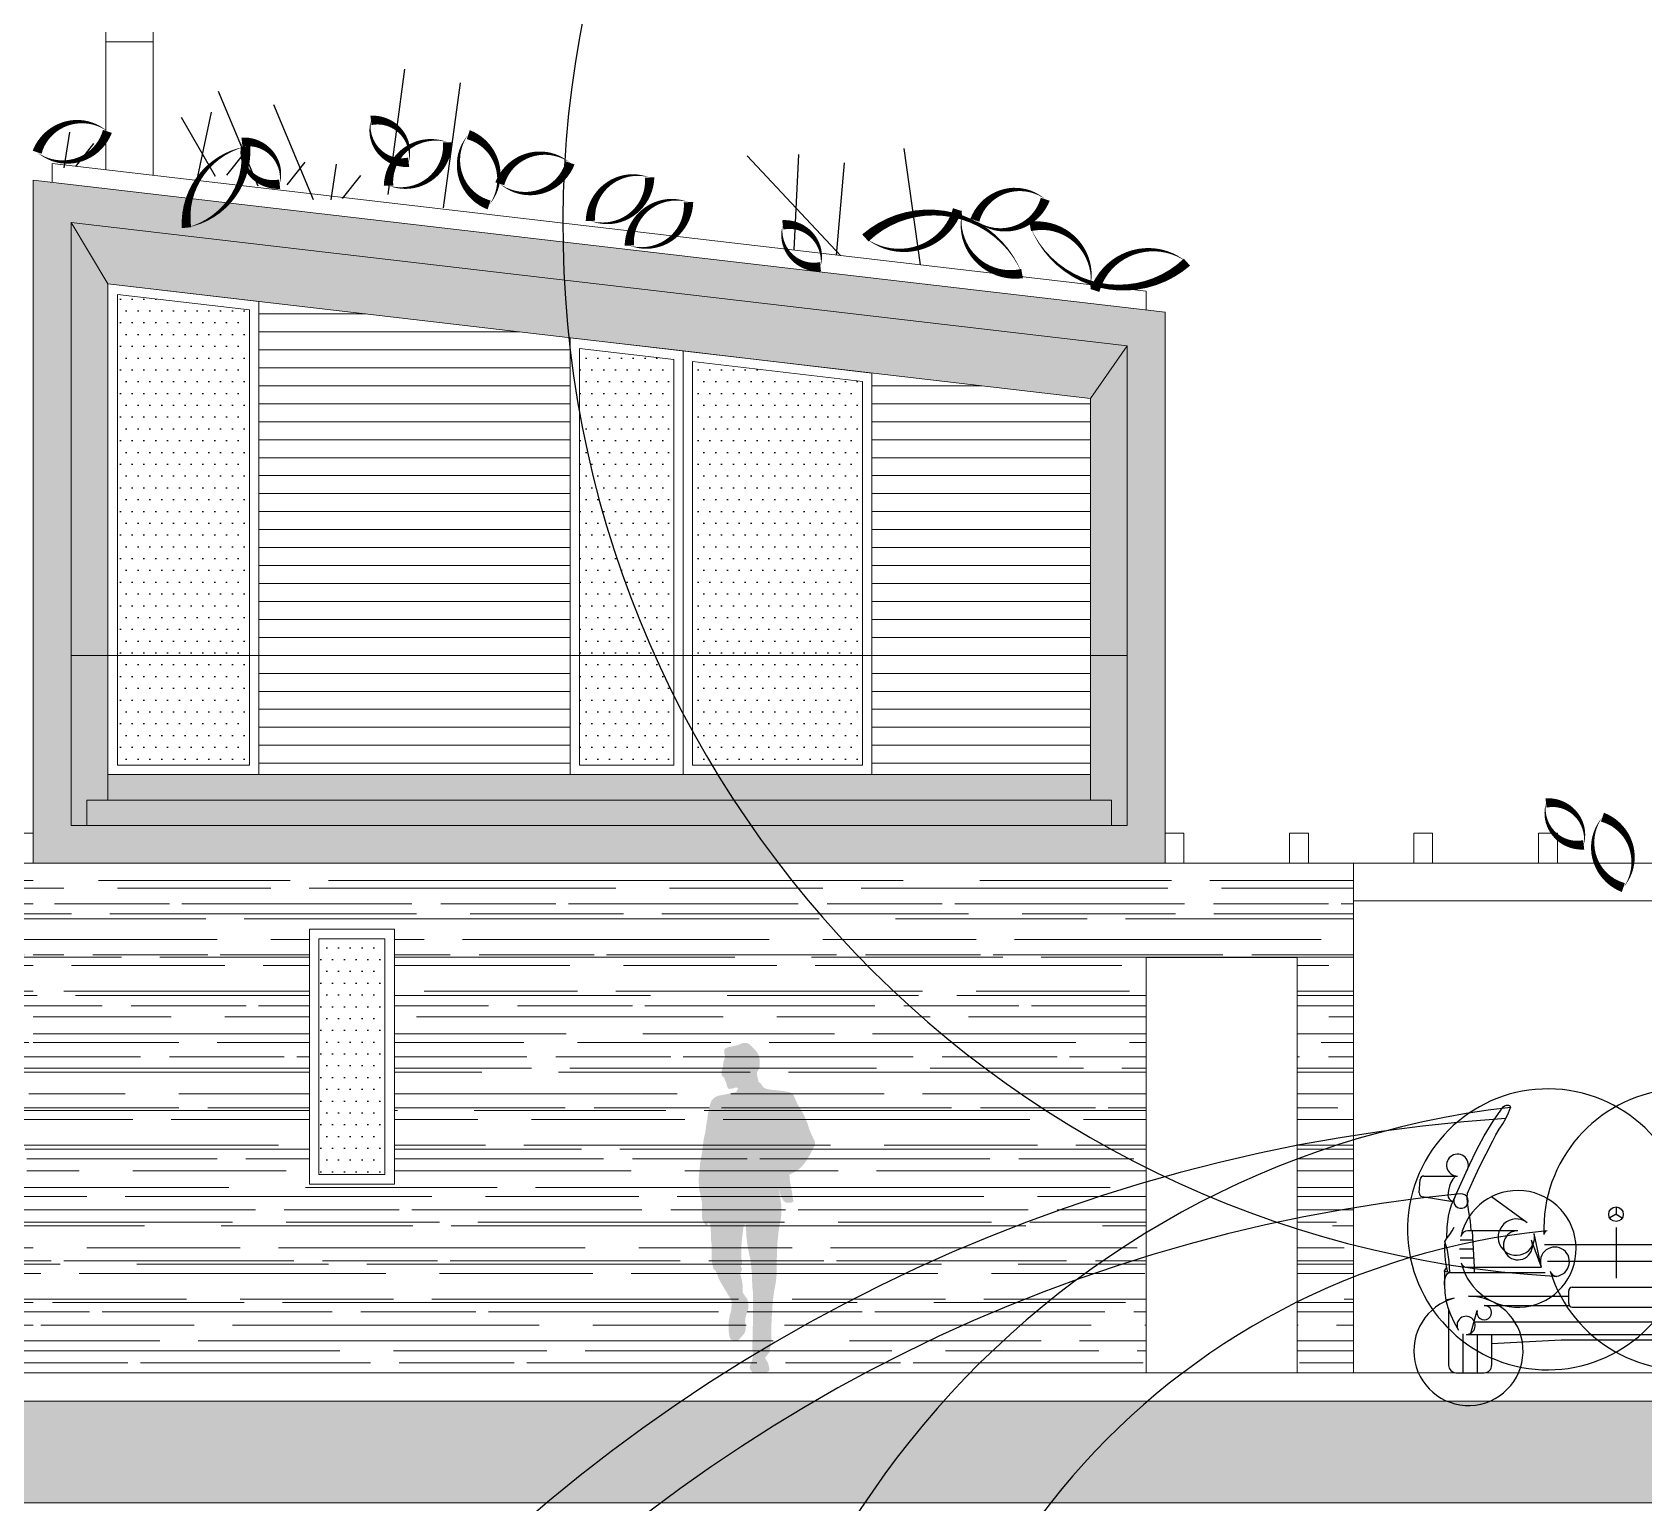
# Model space of a CAD drawing. Header units: metres. Extents: x -686 to 211, y -481 to 125.
# Drawn here: x -506.7 to -498.15, y -382.4 to -374.61 of the extents above; entities that cross this region are included whole.
import ezdxf

# ---------------------------------------------------------------- set-up
doc = ezdxf.new("R2010")
doc.units = ezdxf.units.M
doc.layers.add('FLOATINGWINDOWS', color=2, linetype='Continuous', plot=False)
for name, color, linetype in [('SRAFA', 251, 'Continuous'), ('SRAFY', 3, 'Continuous'), ('srafy sklo', 252, 'Continuous'), ('stafaz', 254, 'Continuous'), ('zariz.predmety', 203, 'Continuous'), ('ZDIVO', 1, 'Continuous')]:
    doc.layers.add(name, color=color, linetype=linetype)
pattern_1 = [(360, (-168.26161, -36.91541), (2e-13, 0.09525), [])]
pattern_2 = [(180, (-948.135153, -1193.209505), (-0.03125, -0.0625), [0, -0.0625])]

# ---------------------------------------------------------------- blocks, each defined once
blk = doc.blocks.new('SYM_AUTO_MERCEDES_MB100-V')
at = {"color": 7, "linetype": 'Continuous'}
for p, q in [((58.29, 134.9), (55.97, 140.63)), ((-101.92, 104.24), (-84.05, 104.24)), ((84.04, 104.24), (101.91, 104.24)), ((-104.34, 95.4), (-103.85, 102.45)), ((103.83, 102.44), (104.32, 95.4)), ((-102.73, 93.36), (-86.5, 90.73)), ((-66.02, 93.36), (-47.18, 79.67)), ((0, 87.83), (0, 83.97)), ((47.17, 79.66), (66.01, 93.35)), ((86.48, 90.73), (102.71, 93.36)), ((-0.01, 83.97), (-3.35, 82.04)), ((-0.01, 83.98), (3.33, 82.04)), ((0, 76.92), (0, 50.19)), ((-82.63, 70.46), (-76.01, 70.46)), ((-78.52, 75.29), (-52.01, 75.29)), ((-76.26, 75.28), (-75.29, 55.98)), ((-39.67, 56.22), (-44.76, 70.2)), ((-39.67, 56.22), (-43.42, 73.86)), ((43.4, 73.87), (39.65, 56.23)), ((44.74, 70.21), (39.65, 56.23)), ((52, 75.29), (78.52, 75.29)), ((75.27, 55.98), (76.24, 75.29)), ((76.01, 70.46), (82.63, 70.46)), ((-83.01, 65.63), (-75.77, 65.63)), ((-82.63, 60.81), (-75.53, 60.81)), ((-37.88, 68.01), (37.88, 68.01)), ((75.53, 60.81), (82.63, 60.81)), ((75.77, 65.63), (83.01, 65.63)), ((-91.03, 53.6), (-89.84, 55.65)), ((-88.13, 53.09), (-91.03, 53.6)), ((-91.02, 53.6), (-91.02, 46.33)), ((-88.12, 53.09), (-37.53, 53.09)), ((-79.29, 55.98), (-39.57, 55.98)), ((-75.29, 55.98), (-75.29, 53.09)), ((-36.37, 59.1), (36.37, 59.1)), ((37.52, 53.09), (88.15, 53.09)), ((39.57, 55.98), (79.29, 55.98)), ((75.28, 53.09), (75.28, 55.98)), ((91.01, 53.6), (88.11, 53.08)), ((89.83, 55.64), (91.01, 53.59)), ((91.02, 46.33), (91.02, 53.6)), ((-25.1, 36.68), (-25.1, 43.43)), ((-23.17, 45.36), (23.16, 45.36)), ((25.09, 36.68), (25.09, 43.43)), ((-85.73, 39.55), (-90.15, 38.37)), ((-78.23, 40.54), (-25.1, 40.54)), ((-69.88, 35.71), (-25.1, 35.71)), ((-23.17, 34.75), (23.16, 34.75)), ((24.83, 35.71), (69.88, 35.71)), ((25.09, 40.54), (78.23, 40.54)), ((90.13, 38.37), (85.72, 39.55)), ((-88.76, 33.37), (-88.76, 3.86)), ((-77.23, 20.27), (-73.6, 32.92)), ((-75.28, 27.03), (75.28, 27.03)), ((73.58, 32.91), (77.21, 20.27)), ((88.74, 3.86), (88.74, 33.37)), ((-81.17, 20.57), (-81.17, 0)), ((-79.48, 20.27), (79.48, 20.27)), ((-73.57, 20.27), (-73.57, 0)), ((-65.98, 20.27), (-65.98, 3.86)), ((-65.98, 15.44), (-29.15, 17.37)), ((-29.14, 17.37), (29.14, 17.37)), ((29.13, 17.37), (65.96, 15.44)), ((65.96, 3.86), (65.96, 20.27)), ((73.55, 0), (73.55, 20.27)), ((81.15, 0), (81.15, 20.57)), ((-84.89, 0), (-69.83, 0)), ((69.83, 0), (84.89, 0))]:
    blk.add_line(p, q, dxfattribs=at)
for points in [[(-84.75, 94.59), (-77.62, 110.19), (-73.91, 117.92), (-69.88, 125.48), (-65.08, 133.34), (-59.84, 140.92)], [(-78.76, 95.17), (-75.64, 102.22), (-72.3, 109.18), (-65.29, 122.93), (-63.65, 126.03), (-61.9, 129.07), (-60.09, 131.88), (-58.39, 134.74), (-57.09, 137.64), (-55.98, 140.63)], [(-59.84, 140.92), (-59.06, 141.51), (-58.04, 141.84), (-57.03, 141.83), (-56.31, 141.38), (-56.13, 141.02), (-55.98, 140.63)], [(59.84, 140.92), (59.06, 141.51), (58.03, 141.84), (57.03, 141.83), (56.31, 141.38), (56.13, 141.02), (55.98, 140.63)], [(78.76, 95.17), (75.63, 102.22), (72.3, 109.18), (65.29, 122.93), (63.65, 126.03), (61.9, 129.07), (60.09, 131.88), (58.39, 134.74), (57.09, 137.64), (55.98, 140.63)], [(84.75, 94.59), (77.62, 110.19), (73.9, 117.92), (69.88, 125.48), (65.08, 133.34), (59.84, 140.92)], [(-85.14, 104.24), (-86.49, 102.64), (-87.55, 100.82), (-88.35, 98.8), (-88.89, 96.59), (-89.12, 94.13), (-88.92, 93.02), (-88.41, 92.08), (-87.52, 91.34), (-86.47, 90.73)], [(85.14, 104.24), (86.49, 102.64), (87.55, 100.82), (88.34, 98.8), (88.89, 96.59), (89.11, 94.13), (88.92, 93.02), (88.41, 92.08), (87.51, 91.34), (86.47, 90.73)], [(-89.76, 71.27), (-89.55, 77.17), (-88.8, 83.01), (-88.08, 85.99), (-87.15, 88.92), (-84.75, 94.59)], [(-76.83, 75.29), (-77.22, 80.27), (-78.01, 85.24), (-78.71, 90.2), (-78.85, 92.68), (-78.76, 95.17)], [(76.83, 75.29), (77.21, 80.27), (78.01, 85.24), (78.7, 90.2), (78.84, 92.68), (78.76, 95.17)], [(89.76, 71.27), (89.55, 77.17), (88.8, 83.01), (88.08, 85.99), (87.15, 88.92), (84.75, 94.59)], [(-90.73, 69.49), (-89.61, 71.48), (-88.19, 73.31), (-86.83, 75.17), (-85.9, 77.22)], [(90.73, 69.49), (89.61, 71.48), (88.19, 73.31), (86.83, 75.17), (85.9, 77.22)], [(-90.73, 69.49), (-91, 67.06), (-91.01, 64.6), (-90.52, 59.67), (-90, 56.46), (-89.29, 53.29)], [(-88.12, 53.09), (-88.39, 59.03), (-89.39, 64.89), (-90, 67.21), (-90.73, 69.49)], [(88.12, 53.09), (88.39, 59.03), (89.39, 64.89), (90, 67.21), (90.73, 69.49)], [(90.73, 69.49), (91, 67.06), (91.01, 64.6), (90.52, 59.67), (89.99, 56.46), (89.29, 53.29)], [(-91.02, 46.33), (-90.91, 48.42), (-90.49, 50.63), (-90.12, 51.6), (-89.3, 52.67), (-88.76, 52.98), (-88.12, 53.09)], [(91.02, 46.33), (90.91, 48.42), (90.49, 50.63), (90.11, 51.6), (89.3, 52.67), (88.76, 52.98), (88.12, 53.09)], [(-91.02, 46.33), (-90.8, 42.39), (-90.16, 38.48), (-89.16, 34.64), (-87.83, 30.89), (-85.89, 26.59), (-83.55, 22.5)], [(91.02, 46.33), (90.8, 42.39), (90.16, 38.48), (89.16, 34.64), (87.83, 30.89), (85.88, 26.59), (83.55, 22.5)]]:
    blk.add_lwpolyline(points, dxfattribs=at)
blk.add_circle((0, 83.97), 3.86, dxfattribs=at)
for centre, radius, start, end in [((0, -335.21), 479.13, 83.29017, 96.7098), ((0, -747.39), 884.07, 86.21305, 93.78697), ((-101.92, 102.31), 1.93, 90.01387, 176.00101), ((-84.05, 110.03), 5.79, 269.99689, 331.04531), ((84.05, 110.03), 5.79, 208.898, 270.00322), ((101.92, 102.31), 1.93, 3.99903, 89.9861), ((-102.41, 95.27), 1.93, 176, 260.2481), ((-82.2, 90.96), 3.86, 95.58932, 144.3447), ((0, -748.91), 847.75, 84.40767, 95.58943), ((82.2, 90.96), 3.86, 35.65535, 84.41069), ((102.41, 95.27), 1.93, 279.7519, 364.00001), ((-52.85, 71.86), 9.65, 11.99991, 53.99995), ((0, -304), 380.93, 84.49993, 95.50003), ((52.85, 71.86), 9.65, 126.00011, 168.00011), ((-52.07, 65.63), 30.93, 167.64861, 193.94341), ((-78.52, 71.42), 3.86, 89.99961, 167.64851), ((-52.01, 67.56), 7.72, 19.99994, 89.99982), ((-36.33, 73.25), 1.93, 95.49981, 182.16291), ((36.12, 75.98), 74.43, 182.16251, 197.3586), ((-36.12, 75.98), 74.43, 342.64138, 357.83752), ((36.32, 73.25), 1.93, 357.83711, 444.50016), ((52, 67.56), 7.72, 90.00015, 160.00001), ((78.52, 71.42), 3.86, 12.35148, 90.00036), ((52.07, 65.63), 30.93, 346.05662, 372.35137), ((-79.29, 58.88), 2.9, 193.94351, 270.00011), ((-32.41, 58.87), 7.72, 200.00011, 266.62619), ((-31.23, 54.93), 3.86, 197.3589, 266.77132), ((31.23, 54.93), 3.86, 273.22871, 342.64111), ((32.41, 58.87), 7.72, 273.3739, 339.9999), ((79.29, 58.88), 2.9, 269.99992, 346.05651), ((0, 608.56), 558.37, 266.62619, 273.22901), ((-23.17, 43.43), 1.93, 89.99998, 180.00001), ((23.16, 43.43), 1.93, 0, 89.99998), ((-78.23, 11.58), 28.96, 89.99998, 105.00001), ((-69.88, 31.85), 3.86, 89.99987, 163.9999), ((-23.17, 36.68), 1.93, 180.00001, 270), ((23.16, 36.68), 1.93, 270, 360.00001), ((69.88, 31.85), 3.86, 16.00005, 90.00009), ((78.23, 11.58), 28.96, 74.99996, 89.99998), ((-79.48, 25.1), 4.83, 212.4715, 270.00041), ((79.48, 25.1), 4.83, 269.9997, 327.52853), ((-84.89, 3.86), 3.86, 180.00001, 270), ((-69.83, 3.86), 3.86, 270, 360.00001), ((69.83, 3.86), 3.86, 180.00001, 269.99992), ((84.89, 3.86), 3.86, 270, 360.00001)]:
    blk.add_arc(centre, radius, start, end, dxfattribs=at)

msp = doc.modelspace()

# ---------------------------------------------------------------- hatches: boundary and pattern name
at = {"layer": 'SRAFA', "linetype": 'Continuous', "lineweight": 0}
h = msp.add_hatch(dxfattribs=at)
h.set_pattern_fill('LINE', color=256, scale=0.03, angle=360, style=0)
h.set_pattern_definition(pattern_1)
h.paths.add_polyline_path([(-503.8451, -376.2272), (-505.4951, -376.0347), (-505.4951, -377.9118), (-503.8451, -377.9118)])
h = msp.add_hatch(dxfattribs=at)
h.set_pattern_fill('LINE', color=256, scale=0.03, angle=360, style=0)
h.set_pattern_definition(pattern_1)
h.paths.add_polyline_path([(-501.0864, -376.549), (-502.2451, -376.4139), (-502.2451, -377.9118), (-501.0864, -377.9118)])
h = msp.add_hatch(dxfattribs=at)
h.set_pattern_fill('LINE', color=256, scale=0.03, angle=360, style=0)
h.set_pattern_definition(pattern_1)
h.paths.add_polyline_path([(-503.8451, -377.9118), (-505.4951, -377.9118), (-505.4951, -378.5418), (-503.8451, -378.5418)])
h = msp.add_hatch(dxfattribs=at)
h.set_pattern_fill('LINE', color=256, scale=0.03, angle=360, style=0)
h.set_pattern_definition(pattern_1)
h.paths.add_polyline_path([(-501.0864, -377.9118), (-502.2451, -377.9118), (-502.2451, -378.5418), (-501.0864, -378.5418)])
h = msp.add_hatch(dxfattribs=at)
h.set_pattern_fill('AR-RROOF,_O', color=256, scale=0.008, angle=360)
h.set_pattern_definition([(360, (-180.7616, -36.91541), (0.44704, 0.2032), [3.048, -0.4064, 1.016, -0.2032]), (360, (-180.49135, -36.8138), (-0.2032, 0.270256), [0.6096, -0.067056, 1.2192, -0.1524]), (360, (-180.66001, -36.74269), (1.05664, 0.136144), [1.6256, -0.28448, 0.8128, -0.2032])])
h.paths.add_polyline_path([(-506.6907, -379.0118), (-506.7907, -379.0118), (-506.8455, -379.0118, -0.187517), (-507.0161, -379.0341, -0.02355), (-507.0175, -379.0118), (-507.0898, -379.0118, -0.241086), (-507.2907, -379.0922), (-507.2907, -379.263, -0.133794), (-507.1661, -379.2707, -0.255555), (-507.2711, -379.4729, -0.182799), (-507.1032, -379.4672, -0.01456), (-507.1033, -379.481, -0.3725), (-506.7929, -379.4682, -0.477216), (-507.1387, -379.5974, -0.203923), (-507.2907, -379.7045), (-507.2907, -379.8005, -0.247594), (-507.073, -379.8416, -0.313863), (-507.2907, -380.0036), (-507.2907, -380.8687, -0.133838), (-507.1821, -380.8071, -0.254062), (-507.0771, -380.6062, -0.182799), (-507.245, -380.612, -0.382881), (-507.0384, -380.3714, -0.036808), (-507.0637, -380.2993, 0.02656), (-507.0965, -380.3041, 0.520567), (-507.0889, -380.2733, 0.017027), (-507.0715, -380.2665, -0.221401), (-506.9688, -379.8396, -0.499116), (-507.0715, -380.2665, 0.01621), (-507.0637, -380.2993, -0.48727), (-506.7267, -380.6565, -0.077038), (-506.8683, -380.5834, -0.340367), (-507.0448, -380.8131, -0.083878), (-506.9756, -380.8514, -0.158522), (-507.063, -380.9694, -0.325781), (-507.2272, -381.2483, 0.01621), (-507.2194, -381.2811, -0.48727), (-506.8824, -381.6383, -0.250948), (-507.2194, -381.2811, 0.02656), (-507.2522, -381.2859, 0.520567), (-507.2446, -381.2551, 0.017027), (-507.2272, -381.2483, -0.114814), (-507.2203, -381.0126, -0.076659), (-507.2907, -380.9957), (-507.2907, -381.4986, -0.229498), (-507.0887, -381.544, -0.295764), (-507.2907, -381.7049), (-507.2907, -381.7118), (-506.6907, -381.7118)])
h.paths.add_polyline_path([(-506.7436, -381.3435, -0.520567), (-506.9433, -381.1212, -0.520567)], flags=16)
h = msp.add_hatch(dxfattribs=at)
h.set_pattern_fill('AR-RROOF,_O', color=256, scale=0.008, angle=360)
h.set_pattern_definition([(360, (-168.2616, -36.91541), (0.44704, 0.2032), [3.048, -0.4064, 1.016, -0.2032]), (360, (-167.99135, -36.8138), (-0.2032, 0.270256), [0.6096, -0.067056, 1.2192, -0.1524]), (360, (-168.16001, -36.74269), (1.05664, 0.136144), [1.6256, -0.28448, 0.8128, -0.2032])])
h.paths.add_polyline_path([(-500.7907, -379.5118), (-499.9907, -379.5118), (-499.9907, -381.7118), (-499.6907, -381.7118), (-499.6907, -379.0118), (-500.6907, -379.0118), (-506.6907, -379.0118), (-506.6907, -381.7118), (-500.7907, -381.7118)])
h.paths.add_polyline_path([(-505.2261, -379.3618), (-504.7761, -379.3618), (-504.7761, -380.7118), (-505.2261, -380.7118)], flags=16)
h.paths.add_polyline_path([(-505.1761, -379.4118), (-504.8261, -379.4118), (-504.8261, -380.6618), (-505.1761, -380.6618)], flags=0)
at = {"layer": 'SRAFA', "linetype": 'Continuous'}
msp.add_hatch(color=256, dxfattribs=at).paths.add_polyline_path([(-444.8802, -381.8618), (-544.1907, -381.8618), (-544.1907, -382.4009), (-444.8802, -382.4009)])
at = {"layer": 'srafy sklo', "linetype": 'Continuous', "lineweight": 0}
h = msp.add_hatch(color=256, dxfattribs=at)
h.paths.add_polyline_path([(-506.6907, -375.3918), (-500.6907, -376.0918), (-500.6907, -379.0118), (-506.6907, -379.0118)])
h.paths.add_polyline_path([(-506.4907, -375.6165), (-506.4907, -378.8118), (-500.8907, -378.8118), (-500.8907, -376.2698)], flags=16)
for points in [[(-506.4907, -375.6165), (-506.2951, -375.9414), (-505.4951, -376.0347), (-501.0864, -376.549), (-500.8907, -376.2698)], [(-506.2951, -375.9414), (-506.4907, -375.6165), (-506.4907, -377.9118), (-506.2951, -377.9118)], [(-500.8907, -376.2698), (-501.0864, -376.549), (-501.0864, -377.9118), (-500.8907, -377.9118)], [(-506.2951, -377.9118), (-506.4907, -377.9118), (-506.4907, -378.8118), (-506.407, -378.8118), (-506.407, -378.6768), (-506.2951, -378.6768), (-506.2951, -378.5418)], [(-500.8907, -377.9118), (-501.0864, -377.9118), (-501.0864, -378.5418), (-501.0864, -378.6768), (-500.9745, -378.6768), (-500.9745, -378.8118), (-500.8907, -378.8118)], [(-501.0864, -378.5418), (-506.2951, -378.5418), (-506.2951, -378.6768), (-501.0864, -378.6768)], [(-500.9745, -378.6768), (-506.407, -378.6768), (-506.407, -378.8118), (-500.9745, -378.8118)]]:
    msp.add_hatch(color=253, dxfattribs=at).paths.add_polyline_path(points)
at = {"layer": 'stafaz', "linetype": 'Continuous'}
h = msp.add_hatch(dxfattribs=at)
h.set_pattern_fill('DOTS', color=256, angle=149.90137, style=0)
h.set_pattern_definition(pattern_2)
h.paths.add_polyline_path([(-505.5451, -376.0792), (-506.2451, -375.9975), (-506.2451, -377.9118), (-505.5451, -377.9118)])
h = msp.add_hatch(dxfattribs=at)
h.set_pattern_fill('DOTS', color=256, angle=149.90137, style=0)
h.set_pattern_definition(pattern_2)
h.paths.add_polyline_path([(-503.2951, -376.3417), (-503.7951, -376.2834), (-503.7951, -377.9118), (-503.2951, -377.9118)])
h = msp.add_hatch(dxfattribs=at)
h.set_pattern_fill('DOTS', color=256, angle=149.90137, style=0)
h.set_pattern_definition(pattern_2)
h.paths.add_polyline_path([(-502.2951, -376.4584), (-503.1951, -376.3534), (-503.1951, -377.9118), (-502.2951, -377.9118)])
h = msp.add_hatch(dxfattribs=at)
h.set_pattern_fill('DOTS', color=256, angle=149.90137, style=0)
h.set_pattern_definition(pattern_2)
h.paths.add_polyline_path([(-505.5451, -377.9118), (-506.2451, -377.9118), (-506.2451, -378.4918), (-505.5451, -378.4918)])
h = msp.add_hatch(dxfattribs=at)
h.set_pattern_fill('DOTS', color=256, angle=149.90137, style=0)
h.set_pattern_definition(pattern_2)
h.paths.add_polyline_path([(-503.2951, -377.9118), (-503.7951, -377.9118), (-503.7951, -378.4918), (-503.2951, -378.4918)])
h = msp.add_hatch(dxfattribs=at)
h.set_pattern_fill('DOTS', color=256, angle=149.90137, style=0)
h.set_pattern_definition(pattern_2)
h.paths.add_polyline_path([(-502.2951, -377.9118), (-503.1951, -377.9118), (-503.1951, -378.4918), (-502.2951, -378.4918)])
h = msp.add_hatch(dxfattribs=at)
h.set_pattern_fill('DOTS', color=256, angle=149.90137, style=0)
h.set_pattern_definition(pattern_2)
h.paths.add_polyline_path([(-504.8261, -380.6618), (-504.8261, -379.4118), (-505.1761, -379.4118), (-505.1761, -380.6618)])
at = {"layer": 'stafaz', "linetype": 'Continuous', "ltscale": 0.001}
msp.add_hatch(color=256, dxfattribs=at).paths.add_polyline_path([(-502.9153, -380.9212), (-502.9252, -380.9357), (-502.9274, -380.9541), (-502.9294, -380.9688), (-502.9307, -380.9822), (-502.9327, -380.997), (-502.9347, -381.0124), (-502.9361, -381.0318), (-502.9361, -381.0452), (-502.9361, -381.0593), (-502.9361, -381.0761), (-502.9367, -381.0901), (-502.9374, -381.1042), (-502.9347, -381.1183), (-502.9327, -381.133), (-502.9408, -381.1464), (-502.9341, -381.1585), (-502.9347, -381.1692), (-502.9429, -381.1856), (-502.9361, -381.2121), (-502.9327, -381.2295), (-502.9307, -381.2429), (-502.9307, -381.263), (-502.9289, -381.2886), (-502.918, -381.3046), (-502.9059, -381.32), (-502.9019, -381.3334), (-502.8999, -381.3528), (-502.8999, -381.3662), (-502.9032, -381.3803), (-502.9079, -381.3964), (-502.9142, -381.4154), (-502.9168, -381.4412), (-502.914, -381.4661), (-502.914, -381.4768), (-502.9153, -381.4902), (-502.922, -381.505), (-502.9327, -381.5177), (-502.9448, -381.5304), (-502.9555, -381.5412), (-502.9682, -381.5445), (-502.981, -381.5398), (-502.9937, -381.5358), (-502.9991, -381.5211), (-503.0024, -381.5063), (-503.0038, -381.4902), (-503.0038, -381.4741), (-503.0044, -381.4601), (-503.0038, -381.446), (-503.0024, -381.4299), (-502.9997, -381.4185), (-502.9977, -381.4065), (-502.993, -381.3897), (-502.9897, -381.3763), (-502.989, -381.3575), (-502.9879, -381.3345), (-502.9983, -381.3126), (-503.0105, -381.2939), (-503.0178, -381.2798), (-503.0259, -381.2677), (-503.0359, -381.251), (-503.046, -381.2335), (-503.052, -381.2222), (-503.0607, -381.2034), (-503.0674, -381.1846), (-503.0735, -381.1712), (-503.0842, -381.1625), (-503.0882, -381.1471), (-503.0922, -381.1263), (-503.0942, -381.1129), (-503.0949, -381.0968), (-503.0949, -381.0787), (-503.094, -381.0555), (-503.0949, -381.0285), (-503.0969, -381.0144), (-503.0969, -380.9997), (-503.0976, -380.9782), (-503.0989, -380.9601), (-503.1002, -380.9385), (-503.1023, -380.9239), (-503.113, -380.9152), (-503.1189, -380.9366), (-503.1284, -380.9266), (-503.1378, -380.9125), (-503.1445, -380.8985), (-503.1452, -380.8824), (-503.1452, -380.871), (-503.1452, -380.8549), (-503.1452, -380.8422), (-503.1452, -380.8241), (-503.1452, -380.8113), (-503.1492, -380.7906), (-503.1532, -380.7731), (-503.1559, -380.7591), (-503.1586, -380.7483), (-503.1606, -380.7369), (-503.1619, -380.7202), (-503.1626, -380.7088), (-503.1626, -380.69), (-503.1626, -380.6786), (-503.1613, -380.6626), (-503.1599, -380.6518), (-503.1586, -380.6378), (-503.1566, -380.6183), (-503.1552, -380.6002), (-503.1525, -380.5862), (-503.1505, -380.5707), (-503.1479, -380.56), (-503.1445, -380.5399), (-503.1418, -380.5225), (-503.1411, -380.5118), (-503.1385, -380.491), (-503.1365, -380.4776), (-503.1338, -380.4615), (-503.1291, -380.4421), (-503.1271, -380.4293), (-503.1251, -380.4166), (-503.1231, -380.4005), (-503.121, -380.3891), (-503.1184, -380.375), (-503.1164, -380.359), (-503.115, -380.3462), (-503.1117, -380.3315), (-503.109, -380.3167), (-503.1056, -380.3013), (-503.1023, -380.2886), (-503.0962, -380.2712), (-503.0855, -380.2591), (-503.0735, -380.2497), (-503.0601, -380.2444), (-503.0446, -380.241), (-503.0286, -380.2383), (-503.0111, -380.235), (-502.9984, -380.2316), (-502.983, -380.2283), (-502.9638, -380.224), (-502.9542, -380.2035), (-502.9656, -380.1995), (-502.9763, -380.2035), (-502.991, -380.2068), (-503.0038, -380.2082), (-503.0118, -380.1968), (-503.0152, -380.1847), (-503.0172, -380.174), (-503.0239, -380.1626), (-503.0272, -380.1485), (-503.0393, -380.1391), (-503.042, -380.1257), (-503.042, -380.1123), (-503.0386, -380.1016), (-503.0339, -380.0902), (-503.0333, -380.0775), (-503.0326, -380.0661), (-503.0286, -380.054), (-503.022, -380.038), (-503.0272, -380.0192), (-503.0279, -380.0071), (-503.0266, -379.9964), (-503.0158, -379.9904), (-503.0031, -379.985), (-502.9924, -379.9843), (-502.9857, -379.9823), (-502.9522, -379.975), (-502.9414, -379.9696), (-502.9287, -379.9642), (-502.918, -379.9642), (-502.9066, -379.9642), (-502.8939, -379.9709), (-502.8825, -379.9817), (-502.8691, -379.9964), (-502.8536, -380.0125), (-502.8456, -380.0292), (-502.8416, -380.0413), (-502.8396, -380.0567), (-502.8389, -380.0681), (-502.8389, -380.0788), (-502.8396, -380.0909), (-502.8443, -380.103), (-502.8546, -380.1209), (-502.8523, -380.1418), (-502.8483, -380.1566), (-502.8463, -380.1693), (-502.8349, -380.1787), (-502.8268, -380.1894), (-502.8181, -380.2015), (-502.8014, -380.2082), (-502.7839, -380.2109), (-502.7699, -380.2142), (-502.7578, -380.2142), (-502.7451, -380.2155), (-502.731, -380.2176), (-502.7183, -380.2189), (-502.7049, -380.2209), (-502.6921, -380.2229), (-502.6787, -380.2256), (-502.664, -380.2356), (-502.6553, -380.2517), (-502.6459, -380.2732), (-502.6412, -380.2839), (-502.6305, -380.3027), (-502.6197, -380.3201), (-502.6124, -380.3335), (-502.6043, -380.3476), (-502.5963, -380.367), (-502.5903, -380.3797), (-502.5856, -380.3925), (-502.5822, -380.4039), (-502.5755, -380.4233), (-502.5668, -380.4447), (-502.5601, -380.4602), (-502.5527, -380.4742), (-502.5467, -380.4883), (-502.5467, -380.5031), (-502.5554, -380.5205), (-502.5655, -380.5419), (-502.5748, -380.5593), (-502.5836, -380.5728), (-502.5916, -380.5868), (-502.6003, -380.5989), (-502.6117, -380.6143), (-502.6265, -380.629), (-502.6412, -380.6398), (-502.6539, -380.6478), (-502.6653, -380.6538), (-502.6822, -380.6633), (-502.6793, -380.6976), (-502.6767, -380.7115), (-502.6734, -380.7302), (-502.6693, -380.749), (-502.6673, -380.7631), (-502.6646, -380.7805), (-502.6626, -380.7919), (-502.6613, -380.8053), (-502.6727, -380.8113), (-502.6888, -380.8107), (-502.7002, -380.8107), (-502.7136, -380.8006), (-502.7196, -380.7892), (-502.7263, -380.7758), (-502.733, -380.7604), (-502.735, -380.747), (-502.739, -380.7343), (-502.7364, -380.747), (-502.735, -380.7577), (-502.733, -380.7731), (-502.731, -380.7839), (-502.7283, -380.802), (-502.725, -380.8221), (-502.725, -380.8375), (-502.725, -380.8495), (-502.725, -380.8609), (-502.725, -380.8723), (-502.7263, -380.8871), (-502.7276, -380.8985), (-502.7323, -380.9198), (-502.7357, -380.938), (-502.7377, -380.9521), (-502.7397, -380.9655), (-502.741, -380.9789), (-502.7431, -380.9976), (-502.7451, -381.0164), (-502.7457, -381.0365), (-502.7471, -381.0539), (-502.7471, -381.0667), (-502.7484, -381.0781), (-502.7484, -381.0915), (-502.7491, -381.1069), (-502.7491, -381.1277), (-502.7491, -381.1411), (-502.7491, -381.1618), (-502.7491, -381.1813), (-502.7498, -381.194), (-502.7511, -381.2074), (-502.7538, -381.2282), (-502.7551, -381.2389), (-502.7578, -381.2523), (-502.7598, -381.2637), (-502.7625, -381.2764), (-502.7645, -381.2898), (-502.7665, -381.3032), (-502.7685, -381.3223), (-502.7705, -381.3455), (-502.7726, -381.3622), (-502.7732, -381.3796), (-502.7739, -381.3944), (-502.7752, -381.4091), (-502.7759, -381.4219), (-502.7766, -381.4326), (-502.7772, -381.4534), (-502.7772, -381.4661), (-502.7772, -381.4775), (-502.7772, -381.4983), (-502.7772, -381.5164), (-502.7772, -381.5365), (-502.7779, -381.5479), (-502.7813, -381.5653), (-502.7839, -381.5807), (-502.788, -381.5948), (-502.7893, -381.6055), (-502.7994, -381.6169), (-502.8116, -381.6332), (-502.8, -381.6517), (-502.7933, -381.6672), (-502.79, -381.6812), (-502.788, -381.6926), (-502.7906, -381.704), (-502.8074, -381.7114), (-502.8215, -381.7121), (-502.8322, -381.7121), (-502.8496, -381.7121), (-502.867, -381.7121), (-502.8784, -381.7087), (-502.8892, -381.696), (-502.8932, -381.6812), (-502.8871, -381.6651), (-502.8825, -381.6531), (-502.8784, -381.639), (-502.8726, -381.6204), (-502.8771, -381.5981), (-502.8784, -381.5847), (-502.8784, -381.574), (-502.8778, -381.5626), (-502.8778, -381.5425), (-502.8771, -381.5244), (-502.8771, -381.507), (-502.8771, -381.4942), (-502.8764, -381.4788), (-502.8758, -381.4607), (-502.8751, -381.4426), (-502.8751, -381.4239), (-502.8751, -381.4024), (-502.8751, -381.389), (-502.8751, -381.3776), (-502.8744, -381.3569), (-502.8744, -381.3401), (-502.8744, -381.3213), (-502.8758, -381.3026), (-502.8758, -381.2841), (-502.8778, -381.265), (-502.8784, -381.2516), (-502.8798, -381.2295), (-502.8798, -381.2101), (-502.8818, -381.186), (-502.8825, -381.1712), (-502.8842, -381.1489), (-502.8871, -381.131), (-502.8886, -381.1115), (-502.8959, -381.0834), (-502.8992, -381.0633), (-502.9019, -381.0513), (-502.9032, -381.0399), (-502.9059, -381.0265), (-502.9066, -381.0137), (-502.9093, -380.999), (-502.9099, -380.9876), (-502.9106, -380.9715), (-502.9119, -380.9514), (-502.9133, -380.9393)])

# ---------------------------------------------------------------- linework, layer by layer
at = {"layer": 'FLOATINGWINDOWS', "linetype": 'Continuous', "lineweight": 0, "flags": 128}
msp.add_lwpolyline([(-506.4907, -375.6165), (-506.4907, -378.8118), (-500.8907, -378.8118), (-500.8907, -376.2698)], close=True, dxfattribs=at)
at = {"layer": 'SRAFA', "linetype": 'Continuous', "lineweight": 0}
msp.add_lwpolyline([(-444.8802, -381.8618), (-544.1907, -381.8618), (-544.1907, -382.4009), (-444.8802, -382.4009)], close=True, dxfattribs=at)
at = {"layer": 'SRAFY', "linetype": 'Continuous', "lineweight": 0}
for p, q in [((-506.3057, -375.336), (-506.3057, -374.6081)), ((-506.0557, -375.3652), (-506.0557, -374.6081)), ((-506.3057, -374.6581), (-506.0557, -374.6581)), ((-506.5907, -375.4035), (-506.5907, -375.3028)), ((-506.6907, -375.3918), (-500.6907, -376.0918)), ((-506.6907, -375.3918), (-506.6907, -379.0118)), ((-506.4907, -378.8118), (-506.4907, -375.6165)), ((-506.4907, -375.6165), (-506.2951, -375.9414)), ((-506.2951, -378.5418), (-506.2951, -375.9414)), ((-506.2951, -375.9414), (-501.0864, -376.549)), ((-500.7907, -376.0801), (-500.7907, -375.9795)), ((-505.4951, -378.5418), (-505.4951, -376.0347)), ((-500.6907, -376.0918), (-500.6907, -379.0118)), ((-503.8451, -378.5418), (-503.8451, -376.2272)), ((-503.2451, -378.5418), (-503.2451, -376.2972)), ((-501.0864, -376.549), (-500.8907, -376.2698)), ((-500.8907, -376.2918), (-500.8907, -378.8118)), ((-500.8907, -378.8118), (-500.8907, -376.2918)), ((-502.2451, -378.5418), (-502.2451, -376.4139)), ((-501.0864, -378.5418), (-501.0864, -376.549)), ((-506.4907, -377.9118), (-500.8907, -377.9118)), ((-506.2951, -378.5418), (-506.2951, -378.6768)), ((-501.0864, -378.5418), (-506.2951, -378.5418)), ((-501.0864, -378.5418), (-501.0864, -378.6768)), ((-500.9745, -378.6768), (-506.407, -378.6768)), ((-506.407, -378.6768), (-506.407, -378.8118)), ((-500.9745, -378.6768), (-500.9745, -378.8118)), ((-500.8907, -378.8118), (-506.4907, -378.8118)), ((-513.1907, -379.0118), (-506.6907, -379.0118)), ((-500.6907, -379.0118), (-506.6907, -379.0118)), ((-500.6907, -379.0118), (-494.9907, -379.0118)), ((-500.6907, -379.0118), (-494.1907, -379.0118)), ((-499.6907, -381.7118), (-499.6907, -379.0118)), ((-499.6907, -379.2118), (-494.7907, -379.2118)), ((-500.7907, -381.7118), (-500.7907, -379.5118)), ((-499.9907, -379.5118), (-500.7907, -379.5118)), ((-499.9907, -381.7118), (-499.9907, -379.5118))]:
    msp.add_line(p, q, dxfattribs=at)
msp.add_lwpolyline([(-506.5907, -375.3028), (-500.7907, -375.9795)], dxfattribs=at)
for points in [[(-506.6907, -375.3918), (-500.6907, -376.0918), (-500.6907, -379.0118), (-506.6907, -379.0118)], [(-506.4907, -375.6165), (-500.8907, -376.2698), (-500.8907, -378.8118), (-506.4907, -378.8118)], [(-506.6907, -378.8518), (-506.7907, -378.8518), (-506.7907, -379.0118), (-506.6907, -379.0118)], [(-500.5907, -378.8518), (-500.6907, -378.8518), (-500.6907, -379.0118), (-500.5907, -379.0118)], [(-499.9307, -378.8518), (-500.0307, -378.8518), (-500.0307, -379.0118), (-499.9307, -379.0118)], [(-499.2722, -378.8518), (-499.3722, -378.8518), (-499.3722, -379.0118), (-499.2722, -379.0118)], [(-498.6107, -378.8518), (-498.7107, -378.8518), (-498.7107, -379.0118), (-498.6107, -379.0118)], [(-504.7761, -380.7118), (-504.7761, -379.3618), (-505.2261, -379.3618), (-505.2261, -380.7118)], [(-504.8261, -380.6618), (-504.8261, -379.4118), (-505.1761, -379.4118), (-505.1761, -380.6618)]]:
    msp.add_lwpolyline(points, close=True, dxfattribs=at)
at = {"layer": 'SRAFY', "linetype": 'Continuous', "lineweight": 0, "flags": 128}
for points in [[(-506.2951, -375.9414), (-505.4951, -376.0347), (-505.4951, -378.5418), (-506.2951, -378.5418)], [(-506.2451, -375.9975), (-505.5451, -376.0792), (-505.5451, -378.4918), (-506.2451, -378.4918)], [(-503.8451, -376.2272), (-503.2451, -376.2972), (-503.2451, -378.5418), (-503.8451, -378.5418)], [(-503.7951, -376.2834), (-503.2951, -376.3417), (-503.2951, -378.4918), (-503.7951, -378.4918)], [(-503.2451, -376.2972), (-502.2451, -376.4139), (-502.2451, -378.5418), (-503.2451, -378.5418)], [(-503.1951, -376.3534), (-502.2951, -376.4584), (-502.2951, -378.4918), (-503.1951, -378.4918)]]:
    msp.add_lwpolyline(points, close=True, dxfattribs=at)
at = {"layer": 'zariz.predmety', "color": 253, "linetype": 'Continuous', "ltscale": 0.001}
for p, q in [((-504.8101, -375.4673), (-504.7209, -374.804)), ((-504.5158, -375.539), (-504.4266, -374.8756)), ((-505.4986, -375.4245), (-505.7091, -374.9217)), ((-505.7252, -375.3722), (-505.9055, -375.0604)), ((-505.8179, -375.3722), (-505.7458, -375.0308)), ((-505.2044, -375.4962), (-505.4149, -374.9933)), ((-506.5263, -375.3262), (-506.4978, -375.1372)), ((-506.4657, -375.3191), (-506.3694, -375.1978)), ((-501.987, -375.8399), (-502.0731, -375.2245)), ((-505.6645, -375.365), (-505.5682, -375.2438)), ((-505.3452, -375.4174), (-505.2489, -375.2961)), ((-505.1116, -375.4962), (-505.0831, -375.3072)), ((-502.4114, -375.7904), (-502.9052, -375.2629)), ((-502.6569, -375.7617), (-502.6326, -375.2568)), ((-502.4318, -375.7902), (-502.3905, -375.3003)), ((-505.051, -375.489), (-504.9546, -375.3678))]:
    msp.add_line(p, q, dxfattribs=at)
for points in [[(-506.2976, -375.1335, 0, 0, 0.520567), (-506.2976, -375.1335, 0, 0.05, 0.520567), (-506.6706, -375.244, 0, 0.05, 0.520567), (-506.2976, -375.1335, 0.05, 0.05, 0)], [(-504.7008, -375.2974, 0, 0, 0.520567), (-504.7008, -375.2974, 0, 0.05, 0.520567), (-504.9006, -375.0751, 0, 0.05, 0.520567), (-504.7008, -375.2974, 0.05, 0.05, 0)], [(-504.4937, -375.1911, 0, 0, 0.520567), (-504.4937, -375.1911, 0, 0.05, 0.520567), (-504.8074, -375.421, 0, 0.05, 0.520567), (-504.4937, -375.1911, 0.05, 0.05, 0)], [(-504.2743, -375.5235, 0, 0, 0.520567), (-504.2743, -375.5235, 0, 0.05, 0.520567), (-504.3847, -375.1505, 0, 0.05, 0.520567), (-504.2743, -375.5235, 0.05, 0.05, 0)], [(-505.565, -375.2138, 0, 0, 0.520567), (-505.565, -375.2138, 0, 0.05, 0.380448), (-505.8787, -375.6438, 0, 0.05, 0.380448), (-505.565, -375.2138, 0.05, 0.05, 0)], [(-505.3847, -375.4132, 0, 0, 0.520567), (-505.3847, -375.4132, 0, 0.05, 0.520567), (-505.5844, -375.1909, 0, 0.05, 0.520567), (-505.3847, -375.4132, 0.05, 0.05, 0)], [(-503.8447, -375.3006, 0, 0, 0.520567), (-503.8447, -375.3006, 0, 0.05, 0.520567), (-504.2176, -375.4111, 0, 0.05, 0.520567), (-503.8447, -375.3006, 0.05, 0.05, 0)], [(-503.4232, -375.3778, 0, 0, 0.520567), (-503.4232, -375.3778, 0, 0.05, 0.520567), (-503.7369, -375.6078, 0, 0.05, 0.520567), (-503.4232, -375.3778, 0.05, 0.05, 0)], [(-503.217, -375.5085, 0, 0, 0.520567), (-503.217, -375.5085, 0, 0.05, 0.520567), (-503.5307, -375.7384, 0, 0.05, 0.520567), (-503.217, -375.5085, 0.05, 0.05, 0)], [(-501.3258, -375.493, 0, 0, 0.520567), (-501.3258, -375.493, 0, 0.05, 0.520567), (-501.6987, -375.6035, 0, 0.05, 0.520567), (-501.3258, -375.493, 0.05, 0.05, 0)], [(-502.2794, -375.6981, 0, 0, 0.520567), (-502.2794, -375.6981, 0, 0.05, 0.520567), (-501.791, -375.5482, 0, 0.05, 0.520567), (-501.7679, -375.5699, 0, 0.05, 0.520567), (-501.4486, -375.887, 0, 0.05, 0.520567), (-502.2794, -375.6981, 0.05, 0.05, 0)], [(-502.5175, -375.8511, 0, 0, 0.520567), (-502.5175, -375.8511, 0, 0.05, 0.520567), (-502.7172, -375.6288, 0, 0.05, 0.520567), (-502.5175, -375.8511, 0.05, 0.05, 0)], [(-500.5746, -375.8265, 0, 0, 0.520567), (-500.5746, -375.8265, 0, 0.05, 0.520567), (-501.063, -375.9764, 0, 0.05, 0.520567), (-501.0861, -375.9547, 0, 0.05, 0.520567), (-501.4055, -375.6376, 0, 0.05, 0.520567), (-500.5746, -375.8265, 0.05, 0.05, 0)], [(-498.4712, -378.9145, 0, 0, 0.520567), (-498.4712, -378.9145, 0, 0.05, 0.520567), (-498.6709, -378.6923, 0, 0.05, 0.520567), (-498.4712, -378.9145, 0.05, 0.05, 0)], [(-498.2611, -379.1407, 0, 0, 0.520567), (-498.2611, -379.1407, 0, 0.05, 0.520567), (-498.3716, -378.7677, 0, 0.05, 0.520567), (-498.2611, -379.1407, 0.05, 0.05, 0)]]:
    msp.add_lwpolyline(points, format="xyseb", close=True, dxfattribs=at)
at = {"layer": 'ZDIVO', "linetype": 'Continuous', "lineweight": 0}
msp.add_line((-531.6907, -381.7118), (-444.8802, -381.7118), dxfattribs=at)

# ---------------------------------------------------------------- block references
at = {"linetype": 'Continuous', "lineweight": 0, "xscale": 0.009999999776482589, "yscale": 0.01000000029000603, "zscale": 0.009999999999999998, "rotation": 359.999997998968}
msp.add_blockref('SYM_AUTO_MERCEDES_MB100-V', (-498.2997, -381.7118), dxfattribs=at)

doc.saveas('drawing.dxf')
